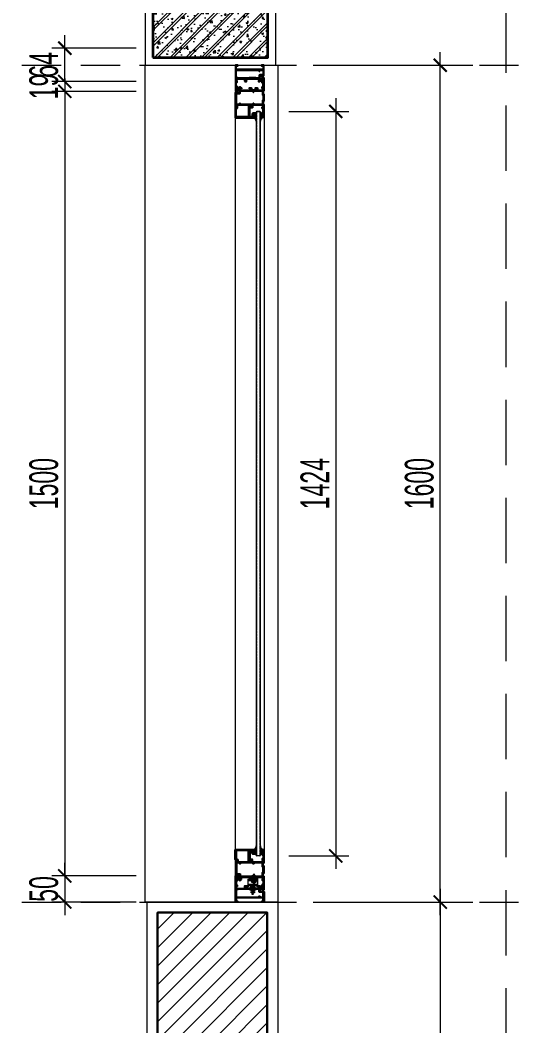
# Model space of a CAD drawing. Header units: millimetres. Extents: x 1336014 to 2939047, y -333549 to -60566.
# Drawn here: x 1460251 to 1461215, y -215550 to -213627 of the extents above; entities that cross this region are included whole.
import ezdxf

# ---------------------------------------------------------------- set-up
doc = ezdxf.new("R2010")
doc.units = ezdxf.units.MM
doc.header["$MEASUREMENT"] = 0
for name, pattern in [('$1$HIDDEN', [0.375, 0.25, -0.125]), ('DASHDOT', [1, 0.5, -0.25, 0, -0.25]), ('DASHED', [0.75, 0.5, -0.25]), ('HIDDEN', [0.375, 0.25, -0.125]), ('PHANTOM', [2.5, 1.25, -0.25, 0.25, -0.25, 0.25, -0.25])]:
    doc.linetypes.add(name, pattern=pattern)
for name, color, linetype, lineweight in [('.A-net Truc', 79, 'DASHDOT', 15), ('01.Cut', 255, 'Continuous', 35), ('02.Thay', 145, 'Continuous', 15), ('05.Text', 253, 'Continuous', 18), ('06.betong', 2, 'Continuous', 35), ('08.Dim', 156, 'Continuous', 15), ('09.Hatch', 250, 'Continuous', 5), ('Bản lề cửa', 1, 'Continuous', 9), ('KT KHUNG BAO', 96, 'Continuous', 9), ('kính', 54, 'Continuous', 9), ('nep', 9, 'Continuous', 15), ('Nẹp nhôm', 6, 'Continuous', 9), ('Ron', 15, 'Continuous', 9), ('silicon', 211, 'Continuous', 9), ('Vít', 42, 'Continuous', 25), ('wall', 4, 'Continuous', 9), ('Đường gióng', 251, 'Continuous', 9)]:
    doc.layers.add(name, color=color, linetype=linetype, lineweight=lineweight)
for name, color, linetype in [('1', 4, 'Continuous'), ('2', 7, 'Continuous'), ('BOLT', 2, 'Continuous')]:
    doc.layers.add(name, color=color, linetype=linetype)
doc.styles.add('TT5_Text Dim', font='hoatbif.shx', dxfattribs={"width": 0.6})
doc.dimstyles.new('TT5_Dim 1-25', dxfattribs={"dimscale": 25, "dimtxt": 2.2, "dimasz": 1, "dimexe": 1, "dimexo": 0, "dimgap": 0.5, "dimtad": 1, "dimdec": 0, "dimzin": 0, "dimdsep": 46, "dimtxsty": 'TT5_Text Dim', "dimblk": 'ARCHTICK', "dimcen": 0, "dimdle": 1, "dimclrd": 256, "dimclre": 256, "dimclrt": 1, "dimadec": 0, "dimazin": 0, "dimtfac": 0.015, "dimtdec": 0, "dimtix": 1, "dimtmove": 2, "dimatfit": 3, "dimldrblk": 'DOT', "dimfxl": 1, "dimtolj": 1, "dimtzin": 0, "dimlwd": -1, "dimlwe": -1, "dimarcsym": 1})

# ---------------------------------------------------------------- blocks, each defined once
blk = doc.blocks.new('gioang')
at = {"layer": 'Ron'}
for p, q in [((-0.9, 3.3), (-0.9, 3.6)), ((0.8, 3.8), (-0.7, 3.8)), ((4.1, 2.8), (-0.4, 2.8)), ((0, 0), (4.2, 0.1)), ((0.6, 5.3), (1, 5.9)), ((0.8, 5), (0.7, 5)), ((1, 4), (1, 4.8)), ((1.6, 4.1), (1.6, 5)), ((3.2, 5.2), (1.8, 5.2)), ((3.4, 4.1), (3.4, 5)), ((4.5, 5.3), (4.1, 5.9)), ((4.4, 1.6), (4.6, 2.2)), ((5.5, 1.1), (6.1, 3.5))]:
    blk.add_line(p, q, dxfattribs=at)
for points in [[(-0.1, 1), (4, 1.2)], [(1.8, 3.9), (3.2, 3.9)]]:
    blk.add_lwpolyline(points, dxfattribs=at)
for points in [[(4.1, 5.9, 0.248897), (3.9, 6), (1.1, 6, 0.248897), (1, 5.9)], [(6.1, 3.5, 0.527023), (5.9, 3.8), (4.2, 3.8, -0.414214), (4, 4), (4, 4.8, -0.414214), (4.2, 5), (4.3, 5, 0.601413), (4.5, 5.3)]]:
    blk.add_lwpolyline(points, format="xyb", dxfattribs=at)
for centre, radius, start, end in [((-0.7, 3.6), 0.2, 90, 180), ((-0.4, 3.3), 0.5, 180, 270), ((0, 0.5), 0.5, 96.819, 274.7291), ((0.7, 5.2), 0.2, 145.907, 270), ((0.8, 4.8), 0.2, 0, 90), ((0.8, 4), 0.2, 270, 0), ((1.8, 5), 0.2, 90, 180), ((1.8, 4.1), 0.2, 180, 269.9998), ((3.2, 5), 0.2, 0, 90), ((3.2, 4.1), 0.2, 269.9998, 0), ((4, 1.7), 0.5, 272.9056, 347.163), ((4.1, 2.3), 0.5, 347.163, 90), ((4.1, 1.6), 1.5, 271.4321, 340.571)]:
    blk.add_arc(centre, radius, start, end, dxfattribs=at)
blk = doc.blocks.new('_ARCHTICK')
at = {"const_width": 0.15}
blk.add_lwpolyline([(-0.5, -0.5), (0.5, 0.5)], dxfattribs=at)
blk = doc.blocks.new('*D2117')
at = {"layer": '08.Dim', "ltscale": 200, "transparency": 16777216}
for p, q in [((1460336.2, -213738.5), (1460336.2, -215288.5)), ((1460472.5, -213763.5), (1460311.2, -213763.5)), ((1460472.5, -215263.5), (1460311.2, -215263.5))]:
    blk.add_line(p, q, dxfattribs=at)
at = {"layer": 'Defpoints', "color": 0, "ltscale": 200, "transparency": 16777216}
for p in [(1460472.5, -213763.5), (1460336.2, -215263.5), (1460472.5, -215263.5)]:
    blk.add_point(p, dxfattribs=at)
at = {"layer": '08.Dim', "ltscale": 200, "transparency": 16777216, "xscale": 25, "yscale": 25, "zscale": 25}
for p, rotation in [((1460336.2, -213763.5), 90), ((1460336.2, -215263.5), 270)]:
    blk.add_blockref('_ARCHTICK', p, dxfattribs=dict(at, rotation=rotation))
at = {"layer": '08.Dim', "color": 1, "ltscale": 200, "transparency": 16777216, "insert": (1460296.2, -214513.5), "char_height": 55, "attachment_point": 5, "rotation": 90, "style": 'TT5_Text Dim'}
blk.add_mtext('\\A1;1500', dxfattribs=at)
blk = doc.blocks.new('_DOT')
blk.add_line((-0.5, 0), (-1, 0))
at = {"const_width": 0.5}
blk.add_lwpolyline([(-0.25, 0, 1), (0.25, 0, 1)], format="xyb", close=True, dxfattribs=at)
blk = doc.blocks.new('*D2118')
at = {"layer": '08.Dim', "ltscale": 200, "transparency": 16777216}
for p, q in [((1460336.2, -215263.5), (1460336.2, -215238.5)), ((1460472.5, -215263.5), (1460311.2, -215263.5)), ((1460336.2, -215263.5), (1460336.2, -215313.5)), ((1460472.5, -215313.5), (1460311.2, -215313.5)), ((1460336.2, -215313.5), (1460336.2, -215338.5))]:
    blk.add_line(p, q, dxfattribs=at)
at = {"layer": 'Defpoints', "color": 0, "ltscale": 200, "transparency": 16777216}
for p in [(1460472.5, -215263.5), (1460336.2, -215313.5), (1460472.5, -215313.5)]:
    blk.add_point(p, dxfattribs=at)
at = {"layer": '08.Dim', "ltscale": 200, "transparency": 16777216, "xscale": 25, "yscale": 25, "zscale": 25}
for p, rotation in [((1460336.2, -215263.5), 270), ((1460336.2, -215313.5), 90)]:
    blk.add_blockref('_ARCHTICK', p, dxfattribs=dict(at, rotation=rotation))
at = {"layer": '08.Dim', "color": 1, "ltscale": 200, "transparency": 16777216, "insert": (1460296.2, -215288.5), "char_height": 55, "attachment_point": 5, "rotation": 90, "style": 'TT5_Text Dim'}
blk.add_mtext('\\A1;50', dxfattribs=at)
blk = doc.blocks.new('*D2119')
at = {"layer": '08.Dim', "ltscale": 200, "transparency": 16777216}
for p, q in [((1460854.6, -213776.7), (1460854.6, -215250.2)), ((1460764.5, -213801.7), (1460879.6, -213801.7)), ((1460764.5, -215225.2), (1460879.6, -215225.2))]:
    blk.add_line(p, q, dxfattribs=at)
at = {"layer": 'Defpoints', "color": 0, "ltscale": 200, "transparency": 16777216}
for p in [(1460764.5, -213801.7), (1460764.5, -215225.2), (1460854.6, -215225.2)]:
    blk.add_point(p, dxfattribs=at)
at = {"layer": '08.Dim', "ltscale": 200, "transparency": 16777216, "xscale": 25, "yscale": 25, "zscale": 25}
for p, rotation in [((1460854.6, -213801.7), 90), ((1460854.6, -215225.2), 270)]:
    blk.add_blockref('_ARCHTICK', p, dxfattribs=dict(at, rotation=rotation))
at = {"layer": '08.Dim', "color": 1, "ltscale": 200, "transparency": 16777216, "insert": (1460814.6, -214513.5), "char_height": 55, "attachment_point": 5, "rotation": 90, "style": 'TT5_Text Dim'}
blk.add_mtext('\\A1;1424', dxfattribs=at)
blk = doc.blocks.new('A$C0379527E')
at = {"layer": 'BOLT', "color": 1, "linetype": 'PHANTOM'}
blk.add_line((4.4, 0), (4.4, 19.6), dxfattribs=at)
at = {"layer": 'Vít', "linetype": 'Continuous'}
for p, q in [((0, 13), (0.1, 13.8)), ((0, 13), (8.8, 13)), ((3.9, 15.9), (4, 14.3)), ((4, 14.3), (4.7, 14.3)), ((4.8, 15.9), (4.7, 14.3)), ((8.8, 13), (8.7, 13.8))]:
    blk.add_line(p, q, dxfattribs=at)
at = {"layer": 'Vít', "linetype": 'DASHED'}
for p, q in [((1.9, 3.7), (1.9, 13)), ((6.9, 3.7), (1.9, 3.7)), ((1.9, 3.7), (2.5, 3)), ((2.5, 3.7), (2.5, 13)), ((6.3, 3), (2.5, 3)), ((6.3, 3.7), (6.3, 13)), ((6.9, 3.7), (6.3, 3)), ((6.9, 13), (6.9, 3.7))]:
    blk.add_line(p, q, dxfattribs=at)
at = {"layer": 'Vít', "linetype": 'Continuous'}
for centre, radius, start, end in [((2.6, 13.5), 2.5, 97.8662, 173.1124), ((4.4, 0.5), 15.6, 92.6795, 97.8662), ((3.7, 15.9), 0.25, 0, 92.6794), ((5.1, 15.9), 0.25, 87.3206, 180), ((4.4, 0.5), 15.6, 82.1338, 87.3205), ((6.2, 13.5), 2.5, 6.8876, 82.1338)]:
    blk.add_arc(centre, radius, start, end, dxfattribs=at)
blk = doc.blocks.new('A$C65163FCF')
at = {"color": 3, "rotation": 180}
blk.add_blockref('A$C0379527E', (8.7, 19.6), dxfattribs=at)
blk = doc.blocks.new('Bản lề chữ A nhôm XingFa')
at = {"layer": 'Bản lề cửa', "color": 56}
for p, q in [((-3, 8.6), (-8.3, 8.6)), ((-8.3, -13.4), (-8.3, 8.6)), ((-4, 7.6), (-7.3, 7.6)), ((-7.3, -12.4), (-7.3, 7.6)), ((-4, 5), (-4, 7.6)), ((-3, 5), (-4, 5)), ((-3, -13.4), (-3, 8.6)), ((9, 6.6), (-3, 6.6)), ((0, -11.4), (0, 6.6)), ((6.5, -11.4), (6.5, 6.6)), ((9, -11.4), (9, 6.6)), ((-3, -13.4), (-8.3, -13.4)), ((-4, -12.4), (-7.3, -12.4)), ((-4, -12.4), (-4, -9.8)), ((-3, -9.8), (-4, -9.8)), ((9, -11.4), (-3, -11.4))]:
    blk.add_line(p, q, dxfattribs=at)
at = {"layer": '2', "extrusion": (0, 0, -1), "zscale": -0.9999999999999999, "rotation": 270}
blk.add_blockref('A$C65163FCF', (0.8, 2), dxfattribs=at)
at = {"layer": '2', "color": 3, "extrusion": (0, 0, -1), "zscale": -0.9999999999999999, "rotation": 90}
blk.add_blockref('A$C65163FCF', (0, -4.4), dxfattribs=at)
blk = doc.blocks.new('*D2089')
at = {"layer": '08.Dim', "ltscale": 200, "transparency": 16777216}
for p, q in [((1461054.6, -215288.5), (1461054.6, -216238.5)), ((1460811.6, -215313.5), (1461079.6, -215313.5)), ((1460811.6, -216213.5), (1461079.6, -216213.5))]:
    blk.add_line(p, q, dxfattribs=at)
at = {"layer": 'Defpoints', "color": 0, "ltscale": 200, "transparency": 16777216}
for p in [(1460811.6, -215313.5), (1460811.6, -216213.5), (1461054.6, -216213.5)]:
    blk.add_point(p, dxfattribs=at)
at = {"layer": '08.Dim', "ltscale": 200, "transparency": 16777216, "xscale": 25, "yscale": 25, "zscale": 25}
for p, rotation in [((1461054.6, -215313.5), 90), ((1461054.6, -216213.5), 270)]:
    blk.add_blockref('_ARCHTICK', p, dxfattribs=dict(at, rotation=rotation))
at = {"layer": '08.Dim', "color": 1, "ltscale": 200, "transparency": 16777216, "insert": (1461014.6, -215763.5), "char_height": 55, "attachment_point": 5, "rotation": 90, "style": 'TT5_Text Dim'}
blk.add_mtext('\\A1;900', dxfattribs=at)
blk = doc.blocks.new('*D2092')
at = {"layer": '08.Dim', "ltscale": 200, "transparency": 16777216}
for p, q in [((1461054.6, -215338.5), (1461054.6, -213688.5)), ((1460811.6, -213713.5), (1461079.6, -213713.5)), ((1460811.6, -215313.5), (1461079.6, -215313.5))]:
    blk.add_line(p, q, dxfattribs=at)
at = {"layer": 'Defpoints', "color": 0, "ltscale": 200, "transparency": 16777216}
for p in [(1460811.6, -213713.5), (1461054.6, -213713.5), (1460811.6, -215313.5)]:
    blk.add_point(p, dxfattribs=at)
at = {"layer": '08.Dim', "ltscale": 200, "transparency": 16777216, "xscale": 25, "yscale": 25, "zscale": 25}
for p, rotation in [((1461054.6, -213713.5), 90), ((1461054.6, -215313.5), 270)]:
    blk.add_blockref('_ARCHTICK', p, dxfattribs=dict(at, rotation=rotation))
at = {"layer": '08.Dim', "color": 1, "ltscale": 200, "transparency": 16777216, "insert": (1461014.6, -214513.5), "char_height": 55, "attachment_point": 5, "rotation": 90, "style": 'TT5_Text Dim'}
blk.add_mtext('\\A1;1600', dxfattribs=at)
blk = doc.blocks.new('*D2099')
at = {"layer": '08.Dim', "ltscale": 200, "transparency": 16777216}
for p, q in [((1460336.2, -213680.8), (1460336.2, -213655.8)), ((1460472.5, -213680.8), (1460311.2, -213680.8)), ((1460336.2, -213744.7), (1460336.2, -213680.8)), ((1460472.5, -213744.7), (1460311.2, -213744.7)), ((1460336.2, -213744.7), (1460336.2, -213769.7))]:
    blk.add_line(p, q, dxfattribs=at)
at = {"layer": 'Defpoints', "color": 0, "ltscale": 200, "transparency": 16777216}
for p in [(1460336.2, -213680.8), (1460472.5, -213680.8), (1460472.5, -213744.7)]:
    blk.add_point(p, dxfattribs=at)
at = {"layer": '08.Dim', "ltscale": 200, "transparency": 16777216, "xscale": 25, "yscale": 25, "zscale": 25}
for p, rotation in [((1460336.2, -213680.8), 270), ((1460336.2, -213744.7), 90)]:
    blk.add_blockref('_ARCHTICK', p, dxfattribs=dict(at, rotation=rotation))
at = {"layer": '08.Dim', "color": 1, "ltscale": 200, "transparency": 16777216, "insert": (1460296.2, -213712.8), "char_height": 55, "attachment_point": 5, "rotation": 90, "style": 'TT5_Text Dim'}
blk.add_mtext('\\A1;64', dxfattribs=at)
blk = doc.blocks.new('*D2155')
at = {"layer": '08.Dim', "transparency": 16777216}
for p, q in [((1460336.2, -213744.7), (1460336.2, -213719.7)), ((1460454.9, -213744.7), (1460311.2, -213744.7)), ((1460336.2, -213744.7), (1460336.2, -213763.5)), ((1460454.9, -213763.5), (1460311.2, -213763.5)), ((1460336.2, -213763.5), (1460336.2, -213788.5))]:
    blk.add_line(p, q, dxfattribs=at)
at = {"layer": 'Defpoints', "color": 0, "transparency": 16777216}
for p in [(1460454.9, -213744.7), (1460336.2, -213763.5), (1460454.9, -213763.5)]:
    blk.add_point(p, dxfattribs=at)
at = {"layer": '08.Dim', "transparency": 16777216, "xscale": 25, "yscale": 25, "zscale": 25}
for p, rotation in [((1460336.2, -213744.7), 270), ((1460336.2, -213763.5), 90)]:
    blk.add_blockref('_ARCHTICK', p, dxfattribs=dict(at, rotation=rotation))
at = {"layer": '08.Dim', "color": 1, "transparency": 16777216, "insert": (1460296.2, -213754.1), "char_height": 55, "attachment_point": 5, "rotation": 90, "style": 'TT5_Text Dim'}
blk.add_mtext('\\A1;19', dxfattribs=at)

msp = doc.modelspace()

# ---------------------------------------------------------------- hatches: boundary and pattern name
at = {"layer": '09.Hatch'}
h = msp.add_hatch(dxfattribs=at)
h.set_pattern_fill('BTONG1', color=256, scale=5, double=1, pattern_type=2)
h.set_pattern_definition([(50, (1249880.936, -99378.49), (35.863009, -3.1376067), [3.75, -41.25]), (355, (1249880.936, -99378.49), (-6.9375667, 37.6096067), [3, -33]), (100.4514, (1249883.924, -99378.752), (28.925469, 34.471977), [3.1870095, -35.0571056]), (46.1842, (1249880.936, -99368.49), (53.3620524, -8.275951), [5.625, -61.875]), (96.6356, (1249885.383, -99369.18), (46.733135, 48.705894), [4.780514, -52.58565]), (351.1842, (1249880.936, -99368.49), (46.733097, 48.70593), [4.5, -49.5]), (21, (1249885.936, -99370.99), (29.8453526, -20.1309445), [3.75, -41.25]), (326, (1249885.936, -99370.99), (12.1657666, 36.257502), [3, -33]), (71.4514, (1249888.423, -99372.668), (42.0111314, 16.126525), [3.1870095, -35.0571056]), (37.5, (1249880.936, -99378.49), (0.6079928, 16.6446927), [0, -32.6, 0, -33.5, 0, -33.125]), (7.5, (1249880.936, -99378.49), (13.1534769, 19.7205856), [0, -19.1, 0, -31.85, 0, -12.625]), (327.5, (1249869.786, -99378.49), (26.6911218, -1.1277436), [0, -12.5, 0, -39, 0, -51.75]), (317.5, (1249864.786, -99378.49), (29.1593085, 5.0052491), [0, -16.25, 0, -25.9, 0, -36.75]), (45, (1249880.936, -99378.49), (-15.0260191, 15.0260191), []), (45, (1249880.936, -99372.365), (-15.0260191, 15.0260191), [])])
h.paths.add_polyline_path([(1460504.7, -213698.5), (1460724.7, -213698.5), (1460724.7, -213598.5), (1460504.7, -213598.5)])
at = {"layer": '09.Hatch', "ltscale": 0.5}
h = msp.add_hatch(dxfattribs=at)
h.set_pattern_fill('ANSI31', color=256, scale=200, angle=90, style=0)
h.set_pattern_definition([(225, (1461308.293, -206333.103), (-17.67767, 17.67767), [])])
h.paths.add_polyline_path([(1460723.6, -216213.5), (1460723.6, -215333.5), (1460513.6, -215333.5), (1460513.6, -216213.5), (1460602.1, -216213.5), (1460602.1, -216231.4), (1460614.5, -216199.1), (1460626.3, -216213.5)])
at = {"layer": 'Đường gióng'}
for points in [[(1460701.2, -213816.5, -0.10198), (1460702.4, -213820), (1460702.4, -213805, 0.235459), (1460700.6, -213804.6, 0.252466), (1460699.1, -213805.9), (1460699.3, -213805.9, -0.414214), (1460699.8, -213806.4), (1460699.8, -213807.6, -0.339454), (1460699.4, -213808.1), (1460699.1, -213808.2, -0.493145), (1460698.8, -213808), (1460698.8, -213807.4, 0.414214), (1460698.3, -213806.9), (1460697, -213806.9, 0.414214), (1460696.5, -213807.4), (1460696.5, -213812, 0.414214), (1460697, -213812.5), (1460698.3, -213812.5, 0.414214), (1460698.8, -213812), (1460698.8, -213811.4, -0.493145), (1460699.1, -213811.2), (1460699.4, -213811.3, -0.339454), (1460699.8, -213811.8), (1460699.8, -213813, -0.414214), (1460699.3, -213813.5), (1460698.2, -213813.5, -0.124876)], [(1460713.9, -213811), (1460713.9, -213811.8, 0.414214), (1460714.4, -213812.3), (1460715.7, -213812.3, 0.414214), (1460716.2, -213811.8), (1460716.2, -213807.2, 0.414214), (1460715.7, -213806.7), (1460714.4, -213806.7, 0.414214), (1460713.9, -213807.2), (1460713.9, -213808.1), (1460712.9, -213807.8), (1460712.9, -213805, 0.347773), (1460710.3, -213805), (1460710.3, -213820.6, -0.252972), (1460714.5, -213813.5), (1460712.9, -213813.5), (1460712.9, -213811.2)], [(1460701.2, -215210.4, 0.10198), (1460702.4, -215207), (1460702.4, -215222, -0.235459), (1460700.6, -215222.4, -0.252466), (1460699.2, -215221), (1460699.4, -215221, 0.414214), (1460699.9, -215220.5), (1460699.9, -215219.3, 0.339454), (1460699.5, -215218.8), (1460699.1, -215218.7, 0.493145), (1460698.9, -215218.9), (1460698.9, -215219.5, -0.414214), (1460698.4, -215220), (1460697.1, -215220, -0.414214), (1460696.6, -215219.5), (1460696.6, -215214.9, -0.414214), (1460697.1, -215214.4), (1460698.4, -215214.4, -0.414214), (1460698.9, -215214.9), (1460698.9, -215215.5, 0.493145), (1460699.1, -215215.7), (1460699.5, -215215.6, 0.339454), (1460699.9, -215215.1), (1460699.9, -215213.9, 0.414214), (1460699.4, -215213.4), (1460698.2, -215213.4, 0.124876)], [(1460714.6, -215213.4), (1460713.4, -215213.4, 0.414214), (1460712.9, -215213.9), (1460712.9, -215215.3, 0.339454), (1460713.3, -215215.8), (1460713.7, -215215.9, 0.493145), (1460713.9, -215215.7), (1460713.9, -215215.1, -0.414214), (1460714.4, -215214.6), (1460715.7, -215214.6, -0.414214), (1460716.2, -215215.1), (1460716.2, -215219.7, -0.414214), (1460715.7, -215220.2), (1460714.4, -215220.2, -0.414214), (1460713.9, -215219.7), (1460713.9, -215219.1, 0.493145), (1460713.7, -215218.9), (1460713.3, -215219, 0.339454), (1460712.9, -215219.5), (1460712.9, -215220.9, 0.406996), (1460713.4, -215221.4, -0.452226), (1460710.4, -215222), (1460710.4, -215206.4, 0.253001)]]:
    msp.add_hatch(color=256, dxfattribs=at).paths.add_polyline_path(points)

# ---------------------------------------------------------------- linework, layer by layer
at = {"layer": '.A-net Truc', "linetype": '$1$HIDDEN', "ltscale": 300}
for p, q in [((1456429.3, -213713.5), (1461179.9, -213713.5)), ((1456429.3, -213713.5), (1461018, -213713.5)), ((1461129.3, -213713.5), (1465088, -213713.5)), ((1461129.3, -213713.5), (1465510.4, -213713.5)), ((1456429.3, -215313.5), (1461179.9, -215313.5)), ((1461129.3, -215313.5), (1465510.4, -215313.5))]:
    msp.add_line(p, q, dxfattribs=at)
at = {"layer": '01.Cut'}
for points in [[(1460663.5, -213796.2, -0.414214), (1460664, -213795.7), (1460664.7, -213795.7, 0.414214), (1460666.2, -213794.2), (1460666.2, -213791.8, 0.668179), (1460665.7, -213791.6), (1460665, -213792.4, 0.339454), (1460664.9, -213793), (1460665.2, -213793.5, -0.131652), (1460665.2, -213793.6), (1460665.2, -213794.2, -0.414214), (1460664.7, -213794.7), (1460663, -213794.7, 0.414214), (1460662.5, -213795.2), (1460662.5, -213813.2, 0.414214), (1460662.8, -213813.5), (1460699.3, -213813.5, 0.414214), (1460699.8, -213813), (1460699.8, -213811.8, 0.339454), (1460699.5, -213811.3), (1460699.1, -213811.2, 0.493145), (1460698.8, -213811.4), (1460698.8, -213812, -0.414214), (1460698.3, -213812.5), (1460697, -213812.5, -0.414214), (1460696.5, -213812), (1460696.5, -213807.4, -0.414214), (1460697, -213806.9), (1460698.3, -213806.9, -0.414214), (1460698.8, -213807.4), (1460698.8, -213808, 0.493145), (1460699.1, -213808.2), (1460699.5, -213808.1, 0.339454), (1460699.8, -213807.6), (1460699.8, -213806.4, 0.414214), (1460699.3, -213805.9), (1460696.5, -213805.9, 0.414214), (1460695.5, -213806.9), (1460695.5, -213812, -0.414214), (1460695, -213812.5), (1460690, -213812.5, -0.414214), (1460689.5, -213812), (1460689.5, -213792, -0.57735), (1460691, -213791.2), (1460692.4, -213792, -0.213422), (1460692.7, -213792.3, 0.40704), (1460693.5, -213792.9, 0.697588), (1460693.7, -213791.6), (1460691.5, -213790.3, 0.57735), (1460688.5, -213792), (1460688.5, -213812, -0.414214), (1460688, -213812.5), (1460664, -213812.5, -0.414214), (1460663.5, -213812)], [(1460663.6, -215230.8, 0.414214), (1460664.1, -215231.3), (1460664.8, -215231.3, -0.414214), (1460666.3, -215232.8), (1460666.3, -215235.2, -0.668179), (1460665.8, -215235.4), (1460665.1, -215234.7, -0.339454), (1460665, -215234.1), (1460665.3, -215233.6, 0.131652), (1460665.3, -215233.4), (1460665.3, -215232.8, 0.414214), (1460664.8, -215232.3), (1460663.1, -215232.3, -0.414214), (1460662.6, -215231.8), (1460662.6, -215213.8, -0.414214), (1460662.9, -215213.5), (1460699.4, -215213.5, -0.414214), (1460699.9, -215214), (1460699.9, -215215.2, -0.339454), (1460699.6, -215215.7), (1460699.2, -215215.8, -0.493145), (1460698.9, -215215.6), (1460698.9, -215215, 0.414214), (1460698.4, -215214.5), (1460697.1, -215214.5, 0.414214), (1460696.6, -215215), (1460696.6, -215219.6, 0.414214), (1460697.1, -215220.1), (1460698.4, -215220.1, 0.414214), (1460698.9, -215219.6), (1460698.9, -215219, -0.493145), (1460699.2, -215218.8), (1460699.6, -215218.9, -0.339454), (1460699.9, -215219.4), (1460699.9, -215220.6, -0.414214), (1460699.4, -215221.1), (1460696.6, -215221.1, -0.414214), (1460695.6, -215220.1), (1460695.6, -215215, 0.414214), (1460695.1, -215214.5), (1460690.1, -215214.5, 0.414214), (1460689.6, -215215), (1460689.6, -215235, 0.57735), (1460691.1, -215235.9), (1460692.5, -215235.1, 0.213422), (1460692.8, -215234.7, -0.40704), (1460693.6, -215234.2, -0.697588), (1460693.8, -215235.5), (1460691.6, -215236.8, -0.57735), (1460688.6, -215235), (1460688.6, -215215, 0.414214), (1460688.1, -215214.5), (1460664.1, -215214.5, 0.414214), (1460663.6, -215215)]]:
    msp.add_lwpolyline(points, format="xyb", close=True, dxfattribs=at)
at = {"layer": '02.Thay'}
msp.add_lwpolyline([(1460489.7, -213713.5), (1460743.6, -213713.5), (1460743.6, -215313.5), (1460489.7, -215313.5)], close=True, dxfattribs=at)
at = {"layer": '05.Text', "color": 6, "linetype": '$1$HIDDEN', "ltscale": 500}
msp.add_lwpolyline([(1461179.9, -212290.5), (1461179.9, -219365.4)], dxfattribs=at)
at = {"layer": '06.betong'}
msp.add_lwpolyline([(1460504.7, -213698.5), (1460724.7, -213698.5), (1460724.7, -213598.5), (1460504.7, -213598.5)], close=True, dxfattribs=at)
at = {"layer": '1'}
for points in [[(1460716.8, -213713.5), (1460712.8, -213713.5, 0.57735), (1460712.4, -213714.3), (1460712.6, -213714.7, 0.267949), (1460713.1, -213714.9), (1460715.4, -213714.9, -0.414214), (1460715.9, -213715.4), (1460715.9, -213720.8, -0.414214), (1460715.4, -213721.3), (1460664.4, -213721.3, -0.414214), (1460663.9, -213720.8), (1460663.9, -213715.4, -0.414214), (1460664.4, -213714.9), (1460666.8, -213714.9, 0.267949), (1460667.2, -213714.7), (1460667.5, -213714.3, 0.57735), (1460667, -213713.5), (1460663, -213713.5, 0.414214), (1460662.5, -213714), (1460662.5, -213763, 0.414214), (1460663, -213763.5), (1460666.5, -213763.5, 0.414214), (1460667, -213763), (1460667, -213761.6, 0.339454), (1460666.7, -213761.1), (1460666.3, -213761, 0.493145), (1460666, -213761.2), (1460666, -213761.8, -0.414214), (1460665.5, -213762.3), (1460664.2, -213762.3, -0.414214), (1460663.7, -213761.8), (1460663.7, -213757.2, -0.414214), (1460664.2, -213756.7), (1460665.5, -213756.7, -0.414214), (1460666, -213757.2), (1460666, -213757.8, 0.493145), (1460666.3, -213758), (1460666.7, -213757.9, 0.339454), (1460667, -213757.4), (1460667, -213756, 0.414214), (1460666.5, -213755.5), (1460666.4, -213755.5, -0.414214), (1460666.1, -213755.2), (1460666.1, -213754.5, 0.414214), (1460665.6, -213754), (1460665.6, -213754, 0.414214), (1460665.1, -213754.5), (1460665.1, -213755, -0.414214), (1460664.6, -213755.5), (1460664.4, -213755.5, -0.414214), (1460663.9, -213755), (1460663.9, -213745, -0.414214), (1460664.4, -213744.5), (1460664.6, -213744.5, -0.414214), (1460665.1, -213745), (1460665.1, -213745.5, 0.414214), (1460665.6, -213746), (1460665.6, -213746, 0.414214), (1460666.1, -213745.5), (1460666.1, -213743.8, 0.414214), (1460665.6, -213743.3), (1460664.4, -213743.3, -0.414214), (1460663.9, -213742.8), (1460663.9, -213740.2, -0.414214), (1460664.4, -213739.7), (1460679.8, -213739.7, -0.414214), (1460680.3, -213740.2), (1460680.3, -213744.2, 0.414214), (1460680.8, -213744.7), (1460683.6, -213744.7, 0.339454), (1460684.1, -213744.4), (1460684.2, -213743.7, 0.493145), (1460683.7, -213743.1), (1460682.2, -213743.1, -0.414214), (1460681.7, -213742.6), (1460681.7, -213740.2, -0.414214), (1460682.2, -213739.7), (1460707.4, -213739.7, -0.414214), (1460707.9, -213740.2), (1460707.9, -213742.8, -0.414214), (1460707.4, -213743.3), (1460707, -213743.3, 0.493145), (1460706.8, -213743.7), (1460706.9, -213744.4, 0.339454), (1460707.4, -213744.7), (1460708.8, -213744.7, 0.414214), (1460709.3, -213744.2), (1460709.3, -213734, -0.414214), (1460709.8, -213733.5), (1460716.8, -213733.5, 0.414214), (1460717.3, -213733), (1460717.3, -213714, 0.414214)], [(1460716.8, -213713.5), (1460712.8, -213713.5, 0.57735), (1460712.4, -213714.3), (1460712.6, -213714.7, 0.267949), (1460713.1, -213714.9), (1460715.4, -213714.9, -0.414214), (1460715.9, -213715.4), (1460715.9, -213720.8, -0.414214), (1460715.4, -213721.3), (1460664.4, -213721.3, -0.414214), (1460663.9, -213720.8), (1460663.9, -213715.4, -0.414214), (1460664.4, -213714.9), (1460666.8, -213714.9, 0.267949), (1460667.2, -213714.7), (1460667.5, -213714.3, 0.57735), (1460667, -213713.5), (1460663, -213713.5, 0.414214), (1460662.5, -213714), (1460662.5, -213763, 0.414214), (1460663, -213763.5), (1460666.5, -213763.5, 0.414214), (1460667, -213763), (1460667, -213761.6, 0.339454), (1460666.7, -213761.1), (1460666.3, -213761, 0.493145), (1460666, -213761.2), (1460666, -213761.8, -0.414214), (1460665.5, -213762.3), (1460664.2, -213762.3, -0.414214), (1460663.7, -213761.8), (1460663.7, -213757.2, -0.414214), (1460664.2, -213756.7), (1460665.5, -213756.7, -0.414214), (1460666, -213757.2), (1460666, -213757.8, 0.493145), (1460666.3, -213758), (1460666.7, -213757.9, 0.339454), (1460667, -213757.4), (1460667, -213756, 0.414214), (1460666.5, -213755.5), (1460666.4, -213755.5, -0.414214), (1460666.1, -213755.2), (1460666.1, -213754.5, 0.414214), (1460665.6, -213754), (1460665.6, -213754, 0.414214), (1460665.1, -213754.5), (1460665.1, -213755, -0.414214), (1460664.6, -213755.5), (1460664.4, -213755.5, -0.414214), (1460663.9, -213755), (1460663.9, -213745, -0.414214), (1460664.4, -213744.5), (1460664.6, -213744.5, -0.414214), (1460665.1, -213745), (1460665.1, -213745.5, 0.414214), (1460665.6, -213746), (1460665.6, -213746, 0.414214), (1460666.1, -213745.5), (1460666.1, -213743.8, 0.414214), (1460665.6, -213743.3), (1460664.4, -213743.3, -0.414214), (1460663.9, -213742.8), (1460663.9, -213740.2, -0.414214), (1460664.4, -213739.7), (1460679.8, -213739.7, -0.414214), (1460680.3, -213740.2), (1460680.3, -213744.2, 0.414214), (1460680.8, -213744.7), (1460683.6, -213744.7, 0.339454), (1460684.1, -213744.4), (1460684.2, -213743.7, 0.493145), (1460683.7, -213743.1), (1460682.2, -213743.1, -0.414214), (1460681.7, -213742.6), (1460681.7, -213740.2, -0.414214), (1460682.2, -213739.7), (1460707.4, -213739.7, -0.414214), (1460707.9, -213740.2), (1460707.9, -213742.8, -0.414214), (1460707.4, -213743.3), (1460707, -213743.3, 0.493145), (1460706.8, -213743.7), (1460706.9, -213744.4, 0.339454), (1460707.4, -213744.7), (1460708.8, -213744.7, 0.414214), (1460709.3, -213744.2), (1460709.3, -213734, -0.414214), (1460709.8, -213733.5), (1460716.8, -213733.5, 0.414214), (1460717.3, -213733), (1460717.3, -213714, 0.414214)], [(1460664.4, -213738.3, -0.414214), (1460663.9, -213737.8), (1460663.9, -213723.2, -0.414214), (1460664.4, -213722.7), (1460707.4, -213722.7, -0.414214), (1460707.9, -213723.2), (1460707.9, -213724.2, 0.414214), (1460708.4, -213724.7), (1460708.8, -213724.7, 0.414214), (1460709.3, -213724.2), (1460709.3, -213723.2, -0.414214), (1460709.8, -213722.7), (1460715.4, -213722.7, -0.414214), (1460715.9, -213723.2), (1460715.9, -213731.6, -0.414214), (1460715.4, -213732.1), (1460709.4, -213732.1, 0.414214), (1460707.9, -213733.6), (1460707.9, -213737.8, -0.414214), (1460707.4, -213738.3), (1460702.4, -213738.3), (1460701.4, -213737.3), (1460689.4, -213737.3), (1460688.4, -213738.3), (1460667.8, -213738.3, -0.414214), (1460667.3, -213737.8), (1460667.3, -213737.8, 0.414214), (1460666.8, -213737.3), (1460666.4, -213737.3, 0.414214), (1460665.9, -213737.8), (1460665.9, -213737.8, -0.414214), (1460665.5, -213738.3)], [(1460664.4, -213738.3, -0.414214), (1460663.9, -213737.8), (1460663.9, -213723.2, -0.414214), (1460664.4, -213722.7), (1460707.4, -213722.7, -0.414214), (1460707.9, -213723.2), (1460707.9, -213724.2, 0.414214), (1460708.4, -213724.7), (1460708.8, -213724.7, 0.414214), (1460709.3, -213724.2), (1460709.3, -213723.2, -0.414214), (1460709.8, -213722.7), (1460715.4, -213722.7, -0.414214), (1460715.9, -213723.2), (1460715.9, -213731.6, -0.414214), (1460715.4, -213732.1), (1460709.4, -213732.1, 0.414214), (1460707.9, -213733.6), (1460707.9, -213737.8, -0.414214), (1460707.4, -213738.3), (1460702.4, -213738.3), (1460701.4, -213737.3), (1460689.4, -213737.3), (1460688.4, -213738.3), (1460667.8, -213738.3, -0.414214), (1460667.3, -213737.8), (1460667.3, -213737.8, 0.414214), (1460666.8, -213737.3), (1460666.4, -213737.3, 0.414214), (1460665.9, -213737.8), (1460665.9, -213737.8, -0.414214), (1460665.5, -213738.3)], [(1460715.4, -213745.5), (1460715.2, -213745.5, 0.414214), (1460714.7, -213746), (1460714.7, -213746.5, -0.414214), (1460714.3, -213747), (1460714.2, -213747, -0.414214), (1460713.7, -213746.5), (1460713.7, -213745.8, 0.414214), (1460713.4, -213745.5), (1460713.3, -213745.5, -0.414214), (1460712.8, -213745), (1460712.8, -213743.6, -0.339454), (1460713.2, -213743.1), (1460713.6, -213743, -0.493145), (1460713.8, -213743.2), (1460713.8, -213743.8, 0.414214), (1460714.3, -213744.3), (1460715.6, -213744.3, 0.414214), (1460716.1, -213743.8), (1460716.1, -213739.2, 0.414214), (1460715.6, -213738.7), (1460714.3, -213738.7, 0.414214), (1460713.8, -213739.2), (1460713.8, -213739.8, -0.493145), (1460713.6, -213740), (1460713.2, -213739.9, -0.339454), (1460712.8, -213739.4), (1460712.8, -213738, -0.414214), (1460713.3, -213737.5), (1460716.8, -213737.5, -0.414214), (1460717.3, -213738), (1460717.3, -213762.2, -0.414214), (1460716.8, -213762.7), (1460716.3, -213762.7, 0.414214), (1460715.8, -213763.2), (1460715.8, -213768.2, 0.414214), (1460716.3, -213768.7), (1460716.8, -213768.7, -0.414214), (1460717.3, -213769.2), (1460717.3, -213781.8, -0.414214), (1460716.8, -213782.3), (1460716.3, -213782.3, 0.414214), (1460715.8, -213782.8), (1460715.8, -213787.8, 0.414214), (1460716.3, -213788.3), (1460716.8, -213788.3, -0.414214), (1460717.3, -213788.8), (1460717.3, -213813, -0.414214), (1460716.8, -213813.5), (1460713.3, -213813.5, -0.414214), (1460712.8, -213813), (1460712.8, -213811.6, -0.339454), (1460713.2, -213811.1), (1460713.6, -213811, -0.493145), (1460713.8, -213811.2), (1460713.8, -213811.8, 0.414214), (1460714.3, -213812.3), (1460715.6, -213812.3, 0.414214), (1460716.1, -213811.8), (1460716.1, -213807.2, 0.414214), (1460715.6, -213806.7), (1460714.3, -213806.7, 0.414214), (1460713.8, -213807.2), (1460713.8, -213807.8, -0.493145), (1460713.6, -213808), (1460713.2, -213807.9, -0.339454), (1460712.8, -213807.4), (1460712.8, -213806, -0.414214), (1460713.3, -213805.5), (1460713.4, -213805.5, 0.414214), (1460713.7, -213805.2), (1460713.7, -213804.5, -0.414214), (1460714.2, -213804), (1460714.3, -213804, -0.414214), (1460714.7, -213804.5), (1460714.7, -213805, 0.414214), (1460715.2, -213805.5), (1460715.4, -213805.5, 0.414214), (1460715.9, -213805), (1460715.9, -213795, 0.414214), (1460715.4, -213794.5), (1460715.2, -213794.5, 0.414214), (1460714.7, -213795), (1460714.7, -213795.5, -0.414214), (1460714.3, -213796), (1460714.2, -213796, -0.414214), (1460713.7, -213795.5), (1460713.7, -213793.8, -0.414214), (1460714.2, -213793.3), (1460715.4, -213793.3, 0.414214), (1460715.9, -213792.8), (1460715.9, -213790.2, 0.414214), (1460715.4, -213789.7), (1460695.9, -213789.7, 0.414214), (1460695.4, -213790.2), (1460695.4, -213794.2, -0.414214), (1460694.9, -213794.7), (1460692.1, -213794.7, -0.339454), (1460691.6, -213794.4), (1460691.5, -213793.7, -0.493145), (1460691.9, -213793.1), (1460693.5, -213793.1, 0.414214), (1460694, -213792.6), (1460694, -213790.2, 0.414214), (1460693.5, -213789.7), (1460664.4, -213789.7, 0.414214), (1460663.9, -213790.2), (1460663.9, -213793.2, 0.414214), (1460664.4, -213793.7), (1460664.8, -213793.7, -0.493145), (1460665.1, -213794.1), (1460665.1, -213794.4, -0.339454), (1460664.6, -213794.7), (1460663, -213794.7, -0.414214), (1460662.5, -213794.2), (1460662.5, -213766.2, -0.414214), (1460663, -213765.7, -0.414214), (1460663.5, -213766.2), (1460670, -213766.2, 0.414214), (1460670.5, -213765.7), (1460670.5, -213755.2, -0.414214), (1460671, -213754.7), (1460671.4, -213754.7, -0.414214), (1460671.9, -213755.2), (1460671.9, -213756.3, 0.414214), (1460672.4, -213756.8), (1460673.9, -213756.8, -0.414214), (1460674.4, -213757.3), (1460674.4, -213757.8, -0.414214), (1460673.9, -213758.3), (1460672.4, -213758.3, 0.414214), (1460671.9, -213758.8), (1460671.9, -213760.8, 0.414214), (1460672.4, -213761.3), (1460691.4, -213761.3, 0.414214), (1460691.9, -213760.8), (1460691.9, -213758.8, 0.414214), (1460691.4, -213758.3), (1460689.9, -213758.3, -0.414214), (1460689.4, -213757.8), (1460689.4, -213757.3, -0.414214), (1460689.9, -213756.8), (1460692.8, -213756.8, -0.414214), (1460693.3, -213757.3), (1460693.3, -213760.2, 0.414214), (1460693.8, -213760.7), (1460702.8, -213760.7, 0.414214), (1460703.3, -213760.2), (1460703.3, -213758.8, 0.414214), (1460702.8, -213758.3), (1460701.3, -213758.3, -0.414214), (1460700.8, -213757.8), (1460700.8, -213757.3, -0.414214), (1460701.3, -213756.8), (1460704.2, -213756.8, -0.414214), (1460704.7, -213757.3), (1460704.7, -213760.8, 0.414214), (1460705.2, -213761.3), (1460715.4, -213761.3, 0.414214), (1460715.9, -213760.8), (1460715.9, -213758.2, 0.414214), (1460715.4, -213757.7), (1460714.2, -213757.7, -0.414214), (1460713.7, -213757.2), (1460713.7, -213755.5, -0.414214), (1460714.2, -213755), (1460714.3, -213755, -0.414214), (1460714.7, -213755.5), (1460714.7, -213756, 0.414214), (1460715.2, -213756.5), (1460715.4, -213756.5, 0.414214), (1460715.9, -213756), (1460715.9, -213746, 0.414214)], [(1460696.9, -213786.3, 0.414214), (1460696.4, -213786.8), (1460696.4, -213787.8, -0.414214), (1460695.9, -213788.3), (1460672.4, -213788.3, -0.414214), (1460671.9, -213787.8), (1460671.9, -213786.8, 0.414214), (1460671.4, -213786.3), (1460671.2, -213786.3, 0.414214), (1460670.7, -213786.8), (1460670.7, -213787.8, -0.414214), (1460670.2, -213788.3), (1460665, -213788.3, -0.414214), (1460664.5, -213787.8), (1460664.5, -213768.1, -0.414214), (1460665, -213767.6), (1460670.4, -213767.6, 0.414214), (1460671.9, -213766.1), (1460671.9, -213763.2, -0.414214), (1460672.4, -213762.7), (1460695.9, -213762.7, -0.414214), (1460696.4, -213763.2), (1460696.4, -213764.2, 0.414214), (1460696.9, -213764.7), (1460697.1, -213764.7, 0.414214), (1460697.6, -213764.2), (1460697.6, -213763.2, -0.414214), (1460698.1, -213762.7), (1460713.9, -213762.7, -0.414214), (1460714.4, -213763.2), (1460714.4, -213769.6, 0.414214), (1460714.9, -213770.1), (1460715.4, -213770.1, -0.414214), (1460715.9, -213770.6), (1460715.9, -213780.4, -0.414214), (1460715.4, -213780.9), (1460714.9, -213780.9, 0.414214), (1460714.4, -213781.4), (1460714.4, -213787.8, -0.414214), (1460713.9, -213788.3), (1460698.1, -213788.3, -0.414214), (1460697.6, -213787.8), (1460697.6, -213786.8, 0.414214), (1460697.1, -213786.3)], [(1460715.5, -215281.5), (1460715.3, -215281.5, -0.414214), (1460714.8, -215281), (1460714.8, -215280.5, 0.414214), (1460714.4, -215280), (1460714.3, -215280, 0.414214), (1460713.8, -215280.5), (1460713.8, -215281.2, -0.414214), (1460713.5, -215281.5), (1460713.4, -215281.5, 0.414214), (1460712.9, -215282), (1460712.9, -215283.4, 0.339454), (1460713.3, -215283.9), (1460713.7, -215284, 0.493145), (1460713.9, -215283.8), (1460713.9, -215283.2, -0.414214), (1460714.4, -215282.7), (1460715.7, -215282.7, -0.414214), (1460716.2, -215283.2), (1460716.2, -215287.8, -0.414214), (1460715.7, -215288.3), (1460714.4, -215288.3, -0.414214), (1460713.9, -215287.8), (1460713.9, -215287.2, 0.493145), (1460713.7, -215287), (1460713.3, -215287.1, 0.339454), (1460712.9, -215287.6), (1460712.9, -215289, 0.414214), (1460713.4, -215289.5), (1460716.9, -215289.5, 0.414214), (1460717.4, -215289), (1460717.4, -215264.8, 0.414214), (1460716.9, -215264.3), (1460716.4, -215264.3, -0.414214), (1460715.9, -215263.8), (1460715.9, -215258.8, -0.414214), (1460716.4, -215258.3), (1460716.9, -215258.3, 0.414214), (1460717.4, -215257.8), (1460717.4, -215245.2, 0.414214), (1460716.9, -215244.7), (1460716.4, -215244.7, -0.414214), (1460715.9, -215244.2), (1460715.9, -215239.2, -0.414214), (1460716.4, -215238.7), (1460716.9, -215238.7, 0.414214), (1460717.4, -215238.2), (1460717.4, -215214, 0.414214), (1460716.9, -215213.5), (1460713.4, -215213.5, 0.414214), (1460712.9, -215214), (1460712.9, -215215.4, 0.339454), (1460713.3, -215215.9), (1460713.7, -215216, 0.493145), (1460713.9, -215215.8), (1460713.9, -215215.2, -0.414214), (1460714.4, -215214.7), (1460715.7, -215214.7, -0.414214), (1460716.2, -215215.2), (1460716.2, -215219.8, -0.414214), (1460715.7, -215220.3), (1460714.4, -215220.3, -0.414214), (1460713.9, -215219.8), (1460713.9, -215219.2, 0.493145), (1460713.7, -215219), (1460713.3, -215219.1, 0.339454), (1460712.9, -215219.6), (1460712.9, -215221, 0.414214), (1460713.4, -215221.5), (1460713.5, -215221.5, -0.414214), (1460713.8, -215221.8), (1460713.8, -215222.5, 0.414214), (1460714.3, -215223), (1460714.4, -215223, 0.414214), (1460714.8, -215222.5), (1460714.8, -215222, -0.414214), (1460715.3, -215221.5), (1460715.5, -215221.5, -0.414214), (1460716, -215222), (1460716, -215232, -0.414214), (1460715.5, -215232.5), (1460715.3, -215232.5, -0.414214), (1460714.8, -215232), (1460714.8, -215231.5, 0.414214), (1460714.4, -215231), (1460714.3, -215231, 0.414214), (1460713.8, -215231.5), (1460713.8, -215233.2, 0.414214), (1460714.3, -215233.7), (1460715.5, -215233.7, -0.414214), (1460716, -215234.2), (1460716, -215236.8, -0.414214), (1460715.5, -215237.3), (1460696, -215237.3, -0.414214), (1460695.5, -215236.8), (1460695.5, -215232.8, 0.414214), (1460695, -215232.3), (1460692.2, -215232.3, 0.339454), (1460691.7, -215232.7), (1460691.6, -215233.4, 0.493145), (1460692, -215234), (1460693.6, -215234, -0.414214), (1460694.1, -215234.5), (1460694.1, -215236.8, -0.414214), (1460693.6, -215237.3), (1460664.5, -215237.3, -0.414214), (1460664, -215236.8), (1460664, -215233.8, -0.414214), (1460664.5, -215233.3), (1460664.9, -215233.3, 0.493145), (1460665.2, -215233), (1460665.2, -215232.7, 0.339454), (1460664.7, -215232.3), (1460663.1, -215232.3, 0.414214), (1460662.6, -215232.8), (1460662.6, -215260.8, 0.414214), (1460663.1, -215261.3, 0.414214), (1460663.6, -215260.8), (1460670.1, -215260.8, -0.414214), (1460670.6, -215261.3), (1460670.6, -215271.8, 0.414214), (1460671.1, -215272.3), (1460671.5, -215272.3, 0.414214), (1460672, -215271.8), (1460672, -215270.7, -0.414214), (1460672.5, -215270.2), (1460674, -215270.2, 0.414214), (1460674.5, -215269.7), (1460674.5, -215269.2, 0.414214), (1460674, -215268.7), (1460672.5, -215268.7, -0.414214), (1460672, -215268.2), (1460672, -215266.2, -0.414214), (1460672.5, -215265.7), (1460691.5, -215265.7, -0.414214), (1460692, -215266.2), (1460692, -215268.2, -0.414214), (1460691.5, -215268.7), (1460690, -215268.7, 0.414214), (1460689.5, -215269.2), (1460689.5, -215269.7, 0.414214), (1460690, -215270.2), (1460692.9, -215270.2, 0.414214), (1460693.4, -215269.7), (1460693.4, -215266.8, -0.414214), (1460693.9, -215266.3), (1460702.9, -215266.3, -0.414214), (1460703.4, -215266.8), (1460703.4, -215268.2, -0.414214), (1460702.9, -215268.7), (1460701.4, -215268.7, 0.414214), (1460700.9, -215269.2), (1460700.9, -215269.7, 0.414214), (1460701.4, -215270.2), (1460704.3, -215270.2, 0.414214), (1460704.8, -215269.7), (1460704.8, -215266.2, -0.414214), (1460705.3, -215265.7), (1460715.5, -215265.7, -0.414214), (1460716, -215266.2), (1460716, -215268.8, -0.414214), (1460715.5, -215269.3), (1460714.3, -215269.3, 0.414214), (1460713.8, -215269.8), (1460713.8, -215271.5, 0.414214), (1460714.3, -215272), (1460714.4, -215272, 0.414214), (1460714.8, -215271.5), (1460714.8, -215271, -0.414214), (1460715.3, -215270.5), (1460715.5, -215270.5, -0.414214), (1460716, -215271), (1460716, -215281, -0.414214)], [(1460697, -215240.7, -0.414214), (1460696.5, -215240.2), (1460696.5, -215239.2, 0.414214), (1460696, -215238.7), (1460672.5, -215238.7, 0.414214), (1460672, -215239.2), (1460672, -215240.2, -0.414214), (1460671.5, -215240.7), (1460671.3, -215240.7, -0.414214), (1460670.8, -215240.2), (1460670.8, -215239.2, 0.414214), (1460670.3, -215238.7), (1460665.1, -215238.7, 0.414214), (1460664.6, -215239.2), (1460664.6, -215258.9, 0.414214), (1460665.1, -215259.4), (1460670.5, -215259.4, -0.414214), (1460672, -215260.9), (1460672, -215263.8, 0.414214), (1460672.5, -215264.3), (1460696, -215264.3, 0.414214), (1460696.5, -215263.8), (1460696.5, -215262.8, -0.414214), (1460697, -215262.3), (1460697.2, -215262.3, -0.414214), (1460697.7, -215262.8), (1460697.7, -215263.8, 0.414214), (1460698.2, -215264.3), (1460714, -215264.3, 0.414214), (1460714.5, -215263.8), (1460714.5, -215257.4, -0.414214), (1460715, -215256.9), (1460715.5, -215256.9, 0.414214), (1460716, -215256.4), (1460716, -215246.6, 0.414214), (1460715.5, -215246.1), (1460715, -215246.1, -0.414214), (1460714.5, -215245.6), (1460714.5, -215239.2, 0.414214), (1460714, -215238.7), (1460698.2, -215238.7, 0.414214), (1460697.7, -215239.2), (1460697.7, -215240.2, -0.414214), (1460697.2, -215240.7)], [(1460716.9, -215313.5), (1460712.9, -215313.5, -0.57735), (1460712.5, -215312.8), (1460712.7, -215312.4, -0.267949), (1460713.2, -215312.1), (1460715.5, -215312.1, 0.414214), (1460716, -215311.6), (1460716, -215306.2, 0.414214), (1460715.5, -215305.7), (1460664.5, -215305.7, 0.414214), (1460664, -215306.2), (1460664, -215311.6, 0.414214), (1460664.5, -215312.1), (1460666.9, -215312.1, -0.267949), (1460667.3, -215312.4), (1460667.6, -215312.8, -0.57735), (1460667.1, -215313.5), (1460663.1, -215313.5, -0.414214), (1460662.6, -215313), (1460662.6, -215264, -0.414214), (1460663.1, -215263.5), (1460666.6, -215263.5, -0.414214), (1460667.1, -215264), (1460667.1, -215265.4, -0.339454), (1460666.8, -215265.9), (1460666.4, -215266, -0.493145), (1460666.1, -215265.8), (1460666.1, -215265.2, 0.414214), (1460665.6, -215264.7), (1460664.3, -215264.7, 0.414214), (1460663.8, -215265.2), (1460663.8, -215269.8, 0.414214), (1460664.3, -215270.3), (1460665.6, -215270.3, 0.414214), (1460666.1, -215269.8), (1460666.1, -215269.2, -0.493145), (1460666.4, -215269), (1460666.8, -215269.1, -0.339454), (1460667.1, -215269.6), (1460667.1, -215271, -0.414214), (1460666.6, -215271.5), (1460666.5, -215271.5, 0.414214), (1460666.2, -215271.8), (1460666.2, -215272.5, -0.414214), (1460665.7, -215273), (1460665.7, -215273, -0.414214), (1460665.2, -215272.5), (1460665.2, -215272, 0.414214), (1460664.7, -215271.5), (1460664.5, -215271.5, 0.414214), (1460664, -215272), (1460664, -215282, 0.414214), (1460664.5, -215282.5), (1460664.7, -215282.5, 0.414214), (1460665.2, -215282), (1460665.2, -215281.5, -0.414214), (1460665.7, -215281), (1460665.7, -215281, -0.414214), (1460666.2, -215281.5), (1460666.2, -215283.2, -0.414214), (1460665.7, -215283.7), (1460664.5, -215283.7, 0.414214), (1460664, -215284.2), (1460664, -215286.8, 0.414214), (1460664.5, -215287.3), (1460679.9, -215287.3, 0.414214), (1460680.4, -215286.8), (1460680.4, -215282.8, -0.414214), (1460680.9, -215282.3), (1460683.7, -215282.3, -0.339454), (1460684.2, -215282.7), (1460684.3, -215283.4, -0.493145), (1460683.8, -215284), (1460682.3, -215284, 0.414214), (1460681.8, -215284.5), (1460681.8, -215286.8, 0.414214), (1460682.3, -215287.3), (1460707.5, -215287.3, 0.414214), (1460708, -215286.8), (1460708, -215284.2, 0.414214), (1460707.5, -215283.7), (1460707.1, -215283.7, -0.493145), (1460706.9, -215283.4), (1460707, -215282.7, -0.339454), (1460707.5, -215282.3), (1460708.9, -215282.3, -0.414214), (1460709.4, -215282.8), (1460709.4, -215293, 0.414214), (1460709.9, -215293.5), (1460716.9, -215293.5, -0.414214), (1460717.4, -215294), (1460717.4, -215313, -0.414214)], [(1460716.9, -215313.5), (1460712.9, -215313.5, -0.57735), (1460712.5, -215312.8), (1460712.7, -215312.4, -0.267949), (1460713.2, -215312.1), (1460715.5, -215312.1, 0.414214), (1460716, -215311.6), (1460716, -215306.2, 0.414214), (1460715.5, -215305.7), (1460664.5, -215305.7, 0.414214), (1460664, -215306.2), (1460664, -215311.6, 0.414214), (1460664.5, -215312.1), (1460666.9, -215312.1, -0.267949), (1460667.3, -215312.4), (1460667.6, -215312.8, -0.57735), (1460667.1, -215313.5), (1460663.1, -215313.5, -0.414214), (1460662.6, -215313), (1460662.6, -215264, -0.414214), (1460663.1, -215263.5), (1460666.6, -215263.5, -0.414214), (1460667.1, -215264), (1460667.1, -215265.4, -0.339454), (1460666.8, -215265.9), (1460666.4, -215266, -0.493145), (1460666.1, -215265.8), (1460666.1, -215265.2, 0.414214), (1460665.6, -215264.7), (1460664.3, -215264.7, 0.414214), (1460663.8, -215265.2), (1460663.8, -215269.8, 0.414214), (1460664.3, -215270.3), (1460665.6, -215270.3, 0.414214), (1460666.1, -215269.8), (1460666.1, -215269.2, -0.493145), (1460666.4, -215269), (1460666.8, -215269.1, -0.339454), (1460667.1, -215269.6), (1460667.1, -215271, -0.414214), (1460666.6, -215271.5), (1460666.5, -215271.5, 0.414214), (1460666.2, -215271.8), (1460666.2, -215272.5, -0.414214), (1460665.7, -215273), (1460665.7, -215273, -0.414214), (1460665.2, -215272.5), (1460665.2, -215272, 0.414214), (1460664.7, -215271.5), (1460664.5, -215271.5, 0.414214), (1460664, -215272), (1460664, -215282, 0.414214), (1460664.5, -215282.5), (1460664.7, -215282.5, 0.414214), (1460665.2, -215282), (1460665.2, -215281.5, -0.414214), (1460665.7, -215281), (1460665.7, -215281, -0.414214), (1460666.2, -215281.5), (1460666.2, -215283.2, -0.414214), (1460665.7, -215283.7), (1460664.5, -215283.7, 0.414214), (1460664, -215284.2), (1460664, -215286.8, 0.414214), (1460664.5, -215287.3), (1460679.9, -215287.3, 0.414214), (1460680.4, -215286.8), (1460680.4, -215282.8, -0.414214), (1460680.9, -215282.3), (1460683.7, -215282.3, -0.339454), (1460684.2, -215282.7), (1460684.3, -215283.4, -0.493145), (1460683.8, -215284), (1460682.3, -215284, 0.414214), (1460681.8, -215284.5), (1460681.8, -215286.8, 0.414214), (1460682.3, -215287.3), (1460707.5, -215287.3, 0.414214), (1460708, -215286.8), (1460708, -215284.2, 0.414214), (1460707.5, -215283.7), (1460707.1, -215283.7, -0.493145), (1460706.9, -215283.4), (1460707, -215282.7, -0.339454), (1460707.5, -215282.3), (1460708.9, -215282.3, -0.414214), (1460709.4, -215282.8), (1460709.4, -215293, 0.414214), (1460709.9, -215293.5), (1460716.9, -215293.5, -0.414214), (1460717.4, -215294), (1460717.4, -215313, -0.414214)], [(1460664.5, -215288.7, 0.414214), (1460664, -215289.2), (1460664, -215303.8, 0.414214), (1460664.5, -215304.3), (1460707.5, -215304.3, 0.414214), (1460708, -215303.8), (1460708, -215302.8, -0.414214), (1460708.5, -215302.3), (1460708.9, -215302.3, -0.414214), (1460709.4, -215302.8), (1460709.4, -215303.8, 0.414214), (1460709.9, -215304.3), (1460715.5, -215304.3, 0.414214), (1460716, -215303.8), (1460716, -215295.4, 0.414214), (1460715.5, -215294.9), (1460709.5, -215294.9, -0.414214), (1460708, -215293.4), (1460708, -215289.2, 0.414214), (1460707.5, -215288.7), (1460702.5, -215288.7), (1460701.5, -215289.7), (1460689.5, -215289.7), (1460688.5, -215288.7), (1460667.9, -215288.7, 0.414214), (1460667.4, -215289.2), (1460667.4, -215289.2, -0.414214), (1460666.9, -215289.7), (1460666.5, -215289.7, -0.414214), (1460666, -215289.2), (1460666, -215289.2, 0.414214), (1460665.6, -215288.7)], [(1460664.5, -215288.7, 0.414214), (1460664, -215289.2), (1460664, -215303.8, 0.414214), (1460664.5, -215304.3), (1460707.5, -215304.3, 0.414214), (1460708, -215303.8), (1460708, -215302.8, -0.414214), (1460708.5, -215302.3), (1460708.9, -215302.3, -0.414214), (1460709.4, -215302.8), (1460709.4, -215303.8, 0.414214), (1460709.9, -215304.3), (1460715.5, -215304.3, 0.414214), (1460716, -215303.8), (1460716, -215295.4, 0.414214), (1460715.5, -215294.9), (1460709.5, -215294.9, -0.414214), (1460708, -215293.4), (1460708, -215289.2, 0.414214), (1460707.5, -215288.7), (1460702.5, -215288.7), (1460701.5, -215289.7), (1460689.5, -215289.7), (1460688.5, -215288.7), (1460667.9, -215288.7, 0.414214), (1460667.4, -215289.2), (1460667.4, -215289.2, -0.414214), (1460666.9, -215289.7), (1460666.5, -215289.7, -0.414214), (1460666, -215289.2), (1460666, -215289.2, 0.414214), (1460665.6, -215288.7)]]:
    msp.add_lwpolyline(points, format="xyb", close=True, dxfattribs=at)
at = {"layer": 'KT KHUNG BAO'}
for centre, start, end in [((1460701.1, -213806.6), 51.4713, 161.138), ((1460701.1, -213806.6), 51.4713, 147.317), ((1460711.6, -213806.6), 31.1898, 128.5287), ((1460711.6, -213806.6), 31.1898, 128.5287), ((1460701.1, -215220.4), 198.862, 308.5287), ((1460701.1, -215220.4), 212.683, 308.5287), ((1460711.7, -215220.4), 231.4713, 328.8102), ((1460711.7, -215220.4), 231.4713, 328.8102)]:
    msp.add_arc(centre, 2.05, start, end, dxfattribs=at)
at = {"layer": 'kính'}
for p, q in [((1460702.4, -214730), (1460702.4, -215204)), ((1460710.5, -215204), (1460710.4, -214730))]:
    msp.add_line(p, q, dxfattribs=at)
for points in [[(1460710.6, -214730), (1460710.4, -213802.6), (1460709.4, -213801.7), (1460703.5, -213801.7), (1460702.4, -213802.6), (1460702.4, -214729.8)], [(1460702.4, -215204), (1460702.4, -215224.2), (1460703.4, -215225.2)], [(1460709.4, -215225.2), (1460709.4, -215225.2), (1460709.4, -215225.2), (1460710.4, -215224.2), (1460710.5, -215204)]]:
    msp.add_lwpolyline(points, dxfattribs=at)
at = {"layer": 'kính', "linetype": 'HIDDEN', "lineweight": 5}
msp.add_lwpolyline([(1460709.4, -215225.2), (1460703.5, -215225.2), (1460703.5, -213801.7), (1460709.4, -213801.7)], close=True, dxfattribs=at)
at = {"layer": 'nep'}
for points in [[(1460489.7, -213509.8), (1460489.7, -213713.5), (1460739.7, -213713.5), (1460739.7, -213509.8)], [(1460493.6, -216213.5), (1460493.6, -215313.5), (1460743.6, -215313.5), (1460743.6, -216213.5)]]:
    msp.add_lwpolyline(points, dxfattribs=at)
at = {"layer": 'silicon', "ltscale": 0.15}
for centre, radius, start, end in [((1460693.7, -213821), 8.65, 2.1334, 59.0777), ((1460693.5, -213821.2), 8.94, 7.7608, 58.6063), ((1460719, -213821), 8.65, 120.9223, 177.8666), ((1460719, -213821), 8.65, 120.9223, 173.3856), ((1460693.8, -215206), 8.65, 300.9223, 357.8666), ((1460693.6, -215205.8), 8.94, 301.3937, 352.2392), ((1460719, -215206), 8.65, 182.1334, 239.0777), ((1460719, -215206), 8.65, 186.6144, 239.0777)]:
    msp.add_arc(centre, radius, start, end, dxfattribs=at)
at = {"layer": 'wall', "color": 0, "lineweight": 30}
msp.add_lwpolyline([(1460723.6, -216213.5), (1460723.6, -215333.5), (1460513.6, -215333.5), (1460513.6, -216213.5)], dxfattribs=at)
at = {"layer": 'Đường gióng'}
for p, q in [((1460662.6, -214730), (1460662.6, -213813.2)), ((1460662.6, -214730), (1460662.6, -213884.8)), ((1460717.4, -213884.8), (1460717.4, -214730)), ((1460662.6, -215213.7), (1460662.6, -214730)), ((1460717.4, -214730), (1460717.4, -215213.9))]:
    msp.add_line(p, q, dxfattribs=at)
msp.add_lwpolyline([(1460717.4, -213813), (1460717.4, -214730)], dxfattribs=at)

# ---------------------------------------------------------------- block references
at = {"layer": 'Nẹp nhôm', "xscale": -1, "rotation": 270}
msp.add_blockref('Bản lề chữ A nhôm XingFa', (1460698, -215279), dxfattribs=at)
at = {"layer": 'Ron', "xscale": -1}
for p, rotation in [((1460709.1, -213744.1), 270), ((1460670.8, -213757), 90)]:
    msp.add_blockref('gioang', p, dxfattribs=dict(at, rotation=rotation))
at = {"layer": 'Ron'}
for p, rotation in [((1460670.9, -215270.1), 90.00000000000001), ((1460709.2, -215283), 270)]:
    msp.add_blockref('gioang', p, dxfattribs=dict(at, rotation=rotation))

# ---------------------------------------------------------------- dimensions: what is measured, and where the dimension line sits
at = {"layer": '08.Dim', "ltscale": 200}
for base, p1, p2, picture, middle in [((1460336.2, -213680.8), (1460472.5, -213744.7), (1460472.5, -213680.8), '*D2099', (1460296.2, -213712.8)), ((1461054.6, -213713.5), (1460811.6, -215313.5), (1460811.6, -213713.5), '*D2092', (1461014.6, -214513.5)), ((1460336.2, -215263.5), (1460472.5, -213763.5), (1460472.5, -215263.5), '*D2117', (1460296.2, -214513.5)), ((1460854.613813, -215225.2309308), (1460764.5405839, -213801.7309308), (1460764.5405839, -215225.2309308), '*D2119', (1460814.613813, -214513.4809308)), ((1460336.2, -215313.5), (1460472.5, -215263.5), (1460472.5, -215313.5), '*D2118', (1460296.2, -215288.5)), ((1461054.6, -216213.5), (1460811.6, -215313.5), (1460811.6, -216213.5), '*D2089', (1461014.6, -215763.5))]:
    dim = msp.add_linear_dim(base=base, p1=p1, p2=p2, angle=90, dimstyle='TT5_Dim 1-25', dxfattribs=at)
    dim.commit()
    dim.dimension.update_dxf_attribs({"geometry": picture, "text_midpoint": middle})
at = {"layer": '08.Dim'}
dim = msp.add_linear_dim(base=(1460336.2, -213763.5), p1=(1460454.9, -213744.7), p2=(1460454.9, -213763.5), angle=90, dimstyle='TT5_Dim 1-25', dxfattribs=at)
dim.commit()
dim.dimension.update_dxf_attribs({"geometry": '*D2155', "text_midpoint": (1460296.2, -213754.1)})

doc.saveas('drawing.dxf')
